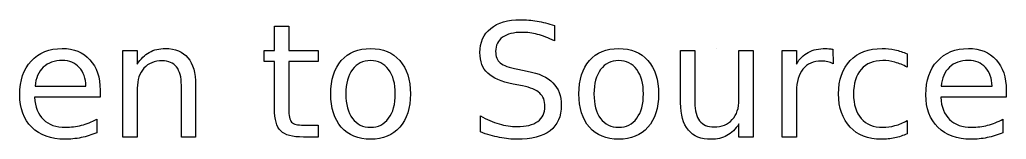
# Model space of a CAD drawing. Extents: x 5 to 486, y 5 to 284.
# Drawn here: x 54.39 to 63.8, y 119.24 to 120.38 of the extents above; entities that cross this region are included whole.
import ezdxf

# ---------------------------------------------------------------- set-up
doc = ezdxf.new("R2010")
doc.units = 0
doc.layers.add('Layer_1', color=7, linetype='CONTINUOUS')

msp = doc.modelspace()

# ---------------------------------------------------------------- linework, layer by layer
at = {"layer": 'Layer_1', "color": 3}
for p, q in [((56.819369, 120.085404), (56.819369, 120.320393)), ((56.819369, 120.320393), (56.956073, 120.320393)), ((56.956073, 120.320393), (56.956073, 120.085404)), ((59.489957, 120.324844), (59.489965, 120.324827)), ((59.489965, 120.324827), (59.489965, 120.179252)), ((55.373957, 119.257773), (55.373957, 120.085407)), ((55.373957, 120.085407), (55.510665, 120.085407)), ((55.510665, 120.085407), (55.510665, 119.956828)), ((56.719609, 119.979733), (56.719609, 120.085404)), ((56.719609, 120.085404), (56.819369, 120.085404)), ((56.956073, 120.085404), (57.236139, 120.085404)), ((57.236139, 120.085404), (57.236139, 119.979733)), ((57.736415, 120.105356), (57.736415, 120.105356)), ((60.104039, 120.105356), (60.104039, 120.105356)), ((60.694467, 119.58439), (60.694467, 120.085404)), ((60.694467, 120.085404), (60.830436, 120.085404)), ((60.830436, 120.085404), (60.830436, 119.589563)), ((61.036605, 120.105356), (61.036605, 120.105356)), ((61.251648, 119.616162), (61.251648, 120.085401)), ((61.251648, 120.085401), (61.387617, 120.085401)), ((61.387617, 120.085401), (61.387617, 119.257767)), ((61.663981, 119.25782), (61.663981, 120.085454)), ((61.663981, 120.085454), (61.800689, 120.085454)), ((61.800689, 120.085454), (61.800689, 119.956875)), ((62.148006, 120.098008), (62.148739, 119.958303)), ((62.855923, 120.053634), (62.855923, 120.053629)), ((62.855923, 120.053629), (62.855923, 119.926528)), ((56.819369, 119.979733), (56.719609, 119.979733)), ((56.819369, 119.530447), (56.819369, 119.979733)), ((57.236139, 119.979733), (56.956073, 119.979733)), ((56.956073, 119.979733), (56.956073, 119.530446)), ((57.736414, 119.990081), (57.736415, 119.990079)), ((60.104038, 119.990081), (60.104039, 119.990079)), ((59.140435, 119.907308), (59.230585, 119.888838)), ((54.535246, 119.744743), (55.020002, 119.745479)), ((55.931137, 119.25777), (55.931137, 119.752873)), ((56.067104, 119.757306), (56.067106, 119.757306)), ((56.067106, 119.757306), (56.067106, 119.25777)), ((59.186987, 119.746974), (59.096097, 119.764714)), ((63.181066, 119.744743), (63.665822, 119.745479)), ((55.15597, 119.639069), (54.530811, 119.639069)), ((55.155967, 119.705571), (55.15597, 119.705579)), ((55.15597, 119.705579), (55.15597, 119.639069)), ((55.510665, 119.725534), (55.510665, 119.257773)), ((61.800689, 119.693806), (61.800689, 119.25782)), ((63.801791, 119.639069), (63.176631, 119.639069)), ((63.801786, 119.705571), (63.801791, 119.705579)), ((63.801791, 119.705579), (63.801791, 119.639069)), ((60.694469, 119.584391), (60.694467, 119.58439)), ((58.784257, 119.306551), (58.784257, 119.460255)), ((55.124194, 119.428461), (55.124194, 119.299882)), ((57.096473, 119.371569), (57.236137, 119.371569)), ((57.236137, 119.371569), (57.236137, 119.257769)), ((61.251648, 119.257767), (61.251648, 119.384868)), ((62.855923, 119.415171), (62.855923, 119.289548)), ((63.770014, 119.428461), (63.770014, 119.299882)), ((55.510665, 119.257773), (55.373957, 119.257773)), ((56.067106, 119.25777), (55.931137, 119.25777)), ((57.236137, 119.257769), (57.096473, 119.257769)), ((61.387617, 119.257767), (61.251648, 119.257767)), ((61.800689, 119.25782), (61.663981, 119.25782))]:
    msp.add_line(p, q, dxfattribs=at)
for points in [[(58.779817, 120.066209), (58.779817, 120.163752), (58.814055, 120.240603), (58.882533, 120.296764)], [(58.882533, 120.296764), (58.951502, 120.352924), (59.046335, 120.381004), (59.167032, 120.381004)], [(59.167032, 120.381004), (59.218758, 120.381004), (59.271471, 120.376324), (59.325169, 120.366964)], [(59.325169, 120.366964), (59.378869, 120.357604), (59.433798, 120.343564), (59.489957, 120.324844)], [(58.995601, 120.212502), (58.951754, 120.180975), (58.929831, 120.136145), (58.929831, 120.078012)], [(59.184036, 120.259792), (59.10275, 120.259792), (59.039939, 120.244029), (58.995601, 120.212502)], [(59.329611, 120.239842), (59.279364, 120.253142), (59.230839, 120.259792), (59.184036, 120.259792)], [(59.489965, 120.179252), (59.433311, 120.206345), (59.37986, 120.226542), (59.329611, 120.239842)], [(54.498296, 119.985637), (54.571699, 120.065444), (54.670473, 120.105348), (54.794618, 120.105348)], [(54.794618, 120.105348), (54.905954, 120.105348), (54.993891, 120.069385), (55.058427, 119.99746)], [(55.510665, 119.956828), (55.543178, 120.006588), (55.581357, 120.043782), (55.625203, 120.068411)], [(55.625203, 120.068411), (55.669543, 120.093044), (55.720531, 120.105361), (55.778168, 120.105361)], [(55.778168, 120.105361), (55.873247, 120.105361), (55.945172, 120.075801), (55.993944, 120.016681)], [(55.993944, 120.016681), (56.042717, 119.958054), (56.067104, 119.871596), (56.067104, 119.757306)], [(57.457088, 119.990079), (57.52458, 120.06693), (57.617689, 120.105356), (57.736415, 120.105356)], [(57.736415, 120.105356), (57.854648, 120.105356), (57.94751, 120.06693), (58.015002, 119.990079)], [(58.854457, 119.868907), (58.804697, 119.9162), (58.779817, 119.981968), (58.779817, 120.066209)], [(58.929831, 120.078012), (58.929831, 120.029239), (58.944364, 119.992291), (58.973431, 119.967168)], [(59.824712, 119.990079), (59.892204, 120.06693), (59.985313, 120.105356), (60.104039, 120.105356)], [(60.104039, 120.105356), (60.222272, 120.105356), (60.315134, 120.06693), (60.382626, 119.990079)], [(61.800689, 119.956875), (61.829262, 120.007122), (61.866456, 120.044316), (61.912271, 120.068458)], [(61.912271, 120.068458), (61.958084, 120.093091), (62.013752, 120.105408), (62.079276, 120.105408)], [(62.079276, 120.105408), (62.088636, 120.105408), (62.098982, 120.104675), (62.110316, 120.103208)], [(62.110316, 120.103208), (62.121649, 120.102208), (62.134212, 120.100475), (62.148006, 120.098008)], [(62.31205, 119.989348), (62.386438, 120.066692), (62.488168, 120.105364), (62.61724, 120.105364)], [(62.61724, 120.105364), (62.659113, 120.105364), (62.700002, 120.100931), (62.739907, 120.092064)], [(62.739907, 120.092064), (62.779807, 120.083691), (62.818479, 120.070881), (62.855923, 120.053634)], [(63.144115, 119.985637), (63.217518, 120.065444), (63.316292, 120.105348), (63.440438, 120.105348)], [(63.440438, 120.105348), (63.551774, 120.105348), (63.63971, 120.069385), (63.704246, 119.99746)], [(54.38893, 119.663451), (54.38893, 119.798926), (54.425385, 119.906322), (54.498296, 119.985637)], [(54.613576, 119.925788), (54.568256, 119.882928), (54.542146, 119.82258), (54.535246, 119.744743)], [(54.796099, 119.990078), (54.720232, 119.990078), (54.659391, 119.968648), (54.613576, 119.925788)], [(54.957192, 119.923568), (54.916798, 119.967908), (54.863101, 119.990078), (54.796099, 119.990078)], [(55.020002, 119.745479), (55.019002, 119.819868), (54.998065, 119.879231), (54.957192, 119.923568)], [(55.058427, 119.99746), (55.123453, 119.926027), (55.155967, 119.828731), (55.155967, 119.705571)], [(55.747871, 119.987125), (55.674467, 119.987125), (55.616582, 119.963725), (55.574215, 119.916925)], [(55.885317, 119.928745), (55.85477, 119.967665), (55.808955, 119.987125), (55.747871, 119.987125)], [(55.931137, 119.752873), (55.931137, 119.831202), (55.915863, 119.889826), (55.885317, 119.928745)], [(57.35659, 119.670848), (57.35659, 119.806817), (57.390089, 119.913227), (57.457088, 119.990079)], [(57.736415, 119.990079), (57.663504, 119.990079), (57.605865, 119.961506), (57.563498, 119.904359)], [(57.908591, 119.903621), (57.866224, 119.961261), (57.808832, 119.990081), (57.736414, 119.990081)], [(58.015002, 119.990079), (58.082494, 119.913227), (58.11624, 119.806817), (58.11624, 119.670848)], [(58.973431, 119.967168), (59.002991, 119.942535), (59.058659, 119.922581), (59.140435, 119.907308)], [(59.724214, 119.670848), (59.724214, 119.806817), (59.757713, 119.913227), (59.824712, 119.990079)], [(60.104039, 119.990079), (60.031128, 119.990079), (59.973489, 119.961506), (59.931123, 119.904359)], [(60.276215, 119.903621), (60.233848, 119.961261), (60.176456, 119.990081), (60.104038, 119.990081)], [(60.382626, 119.990079), (60.450118, 119.913227), (60.483864, 119.806817), (60.483864, 119.670848)], [(62.039369, 119.984213), (61.962517, 119.984213), (61.903401, 119.95909), (61.862019, 119.908843)], [(62.098489, 119.977513), (62.080755, 119.98198), (62.061049, 119.984213), (62.039369, 119.984213)], [(62.148739, 119.958303), (62.133465, 119.96717), (62.116715, 119.973573), (62.098489, 119.977513)], [(62.201206, 119.670856), (62.201206, 119.805839), (62.238154, 119.912003), (62.31205, 119.989348)], [(62.623151, 119.990078), (62.534969, 119.990078), (62.466492, 119.961998), (62.417721, 119.905838)], [(62.739907, 119.973818), (62.70148, 119.984658), (62.662561, 119.990078), (62.623151, 119.990078)], [(62.855923, 119.926528), (62.817496, 119.947715), (62.778824, 119.963478), (62.739907, 119.973818)], [(63.034749, 119.663451), (63.034749, 119.798926), (63.071204, 119.906322), (63.144115, 119.985637)], [(63.259396, 119.925788), (63.214076, 119.882928), (63.187966, 119.82258), (63.181066, 119.744743)], [(63.441919, 119.990078), (63.366052, 119.990078), (63.305211, 119.968648), (63.259396, 119.925788)], [(63.603012, 119.923568), (63.562612, 119.967908), (63.508914, 119.990078), (63.441919, 119.990078)], [(63.665822, 119.745479), (63.664822, 119.819868), (63.643885, 119.879231), (63.603012, 119.923568)], [(63.704246, 119.99746), (63.769272, 119.926027), (63.801786, 119.828731), (63.801786, 119.705571)], [(55.574215, 119.916925), (55.531848, 119.870125), (55.510665, 119.806328), (55.510665, 119.725534)], [(57.563498, 119.904359), (57.521131, 119.847706), (57.499948, 119.769869), (57.499948, 119.670848)], [(57.972141, 119.670849), (57.972141, 119.768884), (57.950957, 119.846475), (57.908591, 119.903621)], [(59.096097, 119.764714), (58.98476, 119.786881), (58.904213, 119.821612), (58.854457, 119.868907)], [(59.230585, 119.888838), (59.341921, 119.867658), (59.423946, 119.830217), (59.476659, 119.776516)], [(59.931123, 119.904359), (59.888756, 119.847706), (59.867573, 119.769869), (59.867573, 119.670848)], [(60.339765, 119.670849), (60.339765, 119.768884), (60.318581, 119.846475), (60.276215, 119.903621)], [(61.862019, 119.908843), (61.821132, 119.859083), (61.800689, 119.787404), (61.800689, 119.693806)], [(62.417721, 119.905838), (62.368947, 119.850171), (62.344561, 119.771842), (62.344561, 119.670849)], [(59.350297, 119.678254), (59.31729, 119.708794), (59.262853, 119.731701), (59.186987, 119.746974)], [(59.476659, 119.776516), (59.529865, 119.723309), (59.556469, 119.651877), (59.556469, 119.562218)], [(54.504207, 119.35161), (54.427355, 119.428462), (54.38893, 119.532409), (54.38893, 119.663451)], [(54.530811, 119.639069), (54.536744, 119.545468), (54.564824, 119.474035), (54.615051, 119.424771)], [(57.457088, 119.351618), (57.390089, 119.428962), (57.35659, 119.535372), (57.35659, 119.670848)], [(57.499948, 119.670848), (57.499948, 119.571827), (57.520884, 119.493744), (57.562758, 119.436598)], [(57.908591, 119.437338), (57.950957, 119.494485), (57.972141, 119.572322), (57.972141, 119.670849)], [(58.11624, 119.670848), (58.11624, 119.535372), (58.082494, 119.428962), (58.015002, 119.351618)], [(59.400547, 119.551153), (59.400547, 119.605346), (59.383797, 119.647713), (59.350297, 119.678254)], [(59.824712, 119.351618), (59.757713, 119.428962), (59.724214, 119.535372), (59.724214, 119.670848)], [(59.867573, 119.670848), (59.867573, 119.571827), (59.888509, 119.493744), (59.930383, 119.436598)], [(60.276215, 119.437338), (60.318581, 119.494485), (60.339765, 119.572322), (60.339765, 119.670849)], [(60.483864, 119.670848), (60.483864, 119.535372), (60.450118, 119.428962), (60.382626, 119.351618)], [(62.311311, 119.353843), (62.237907, 119.432172), (62.201206, 119.537843), (62.201206, 119.670856)], [(62.344561, 119.670849), (62.344561, 119.569858), (62.368947, 119.491282), (62.417721, 119.435121)], [(63.150027, 119.35161), (63.073175, 119.428462), (63.034749, 119.532409), (63.034749, 119.663451)], [(63.176631, 119.639069), (63.182564, 119.545468), (63.210644, 119.474035), (63.260871, 119.424771)], [(59.331087, 119.407795), (59.377393, 119.441295), (59.400547, 119.489081), (59.400547, 119.551153)], [(59.556469, 119.562218), (59.556469, 119.455315), (59.520506, 119.374276), (59.448581, 119.319101)], [(60.768369, 119.325016), (60.719102, 119.384136), (60.694469, 119.470594), (60.694469, 119.584391)], [(60.830436, 119.589563), (60.830436, 119.511233), (60.845709, 119.452363), (60.876256, 119.412952)], [(61.187358, 119.424772), (61.230218, 119.471572), (61.251648, 119.535369), (61.251648, 119.616162)], [(56.879219, 119.316149), (56.839319, 119.355562), (56.819369, 119.426995), (56.819369, 119.530447)], [(56.956073, 119.530446), (56.956073, 119.462955), (56.965186, 119.419602), (56.983413, 119.400389)], [(58.784257, 119.460255), (58.84485, 119.426262), (58.904213, 119.400645), (58.962346, 119.383405)], [(54.615051, 119.424771), (54.665791, 119.375998), (54.736238, 119.351611), (54.826393, 119.351611)], [(54.826393, 119.351611), (54.878613, 119.351611), (54.929108, 119.358014), (54.97788, 119.370821)], [(54.97788, 119.370821), (55.027146, 119.383628), (55.075918, 119.402841), (55.124194, 119.428461)], [(56.983413, 119.400389), (57.002133, 119.381176), (57.039819, 119.371569), (57.096473, 119.371569)], [(57.562758, 119.436598), (57.605124, 119.379945), (57.66301, 119.351618), (57.736414, 119.351618)], [(57.736414, 119.351618), (57.808832, 119.351618), (57.866224, 119.380191), (57.908591, 119.437338)], [(58.962346, 119.383405), (59.020479, 119.366165), (59.077625, 119.357545), (59.133785, 119.357545)], [(59.133785, 119.357545), (59.219011, 119.357545), (59.284779, 119.374295), (59.331087, 119.407795)], [(59.930383, 119.436598), (59.972749, 119.379945), (60.030634, 119.351618), (60.104038, 119.351618)], [(60.104038, 119.351618), (60.176456, 119.351618), (60.233848, 119.380191), (60.276215, 119.437338)], [(60.876256, 119.412952), (60.906802, 119.374032), (60.952618, 119.354572), (61.013702, 119.354572)], [(61.013702, 119.354572), (61.087105, 119.354572), (61.14499, 119.377972), (61.187358, 119.424772)], [(61.251648, 119.384868), (61.218641, 119.334621), (61.180215, 119.297181), (61.136371, 119.272546)], [(62.417721, 119.435121), (62.466494, 119.379454), (62.534971, 119.351621), (62.623151, 119.351621)], [(62.623151, 119.351621), (62.662564, 119.351621), (62.701483, 119.356794), (62.739907, 119.367141)], [(62.739907, 119.367141), (62.778827, 119.377981), (62.817499, 119.393991), (62.855923, 119.415171)], [(63.260871, 119.424771), (63.311611, 119.375998), (63.382058, 119.351611), (63.472213, 119.351611)], [(63.472213, 119.351611), (63.524433, 119.351611), (63.574928, 119.358014), (63.6237, 119.370821)], [(63.6237, 119.370821), (63.672966, 119.383628), (63.721738, 119.402841), (63.770014, 119.428461)], [(54.818265, 119.236332), (54.686237, 119.236332), (54.581551, 119.274758), (54.504207, 119.35161)], [(55.124194, 119.299882), (55.07542, 119.279189), (55.025417, 119.263425), (54.974185, 119.252592)], [(57.096473, 119.257769), (56.991541, 119.257769), (56.919123, 119.277229), (56.879219, 119.316149)], [(57.736415, 119.23634), (57.617689, 119.23634), (57.52458, 119.274766), (57.457088, 119.351618)], [(58.015002, 119.351618), (57.94751, 119.274766), (57.854648, 119.23634), (57.736415, 119.23634)], [(58.96678, 119.254081), (58.908153, 119.265908), (58.847312, 119.283398), (58.784257, 119.306551)], [(59.448581, 119.319101), (59.377148, 119.263928), (59.272216, 119.236341), (59.133785, 119.236341)], [(60.104039, 119.23634), (59.985313, 119.23634), (59.892204, 119.274766), (59.824712, 119.351618)], [(60.382626, 119.351618), (60.315134, 119.274766), (60.222272, 119.23634), (60.104039, 119.23634)], [(60.984884, 119.236336), (60.889804, 119.236336), (60.817633, 119.265896), (60.768369, 119.325016)], [(61.136371, 119.272546), (61.093017, 119.248406), (61.042522, 119.236336), (60.984884, 119.236336)], [(62.608372, 119.236348), (62.483734, 119.236348), (62.384713, 119.275513), (62.311311, 119.353843)], [(62.855923, 119.289548), (62.817989, 119.271815), (62.778578, 119.258515), (62.73769, 119.249648)], [(63.464085, 119.236332), (63.332057, 119.236332), (63.227371, 119.274758), (63.150027, 119.35161)], [(63.770014, 119.299882), (63.72124, 119.279189), (63.671237, 119.263425), (63.620005, 119.252592)], [(54.974185, 119.252592), (54.922951, 119.241752), (54.870978, 119.236332), (54.818265, 119.236332)], [(59.133785, 119.236341), (59.081565, 119.236341), (59.025896, 119.242254), (58.96678, 119.254081)], [(62.73769, 119.249648), (62.697296, 119.240781), (62.65419, 119.236348), (62.608372, 119.236348)], [(63.620005, 119.252592), (63.568771, 119.241752), (63.516798, 119.236332), (63.464085, 119.236332)]]:
    msp.add_open_spline(points, degree=3, dxfattribs=at)

doc.saveas('drawing.dxf')
